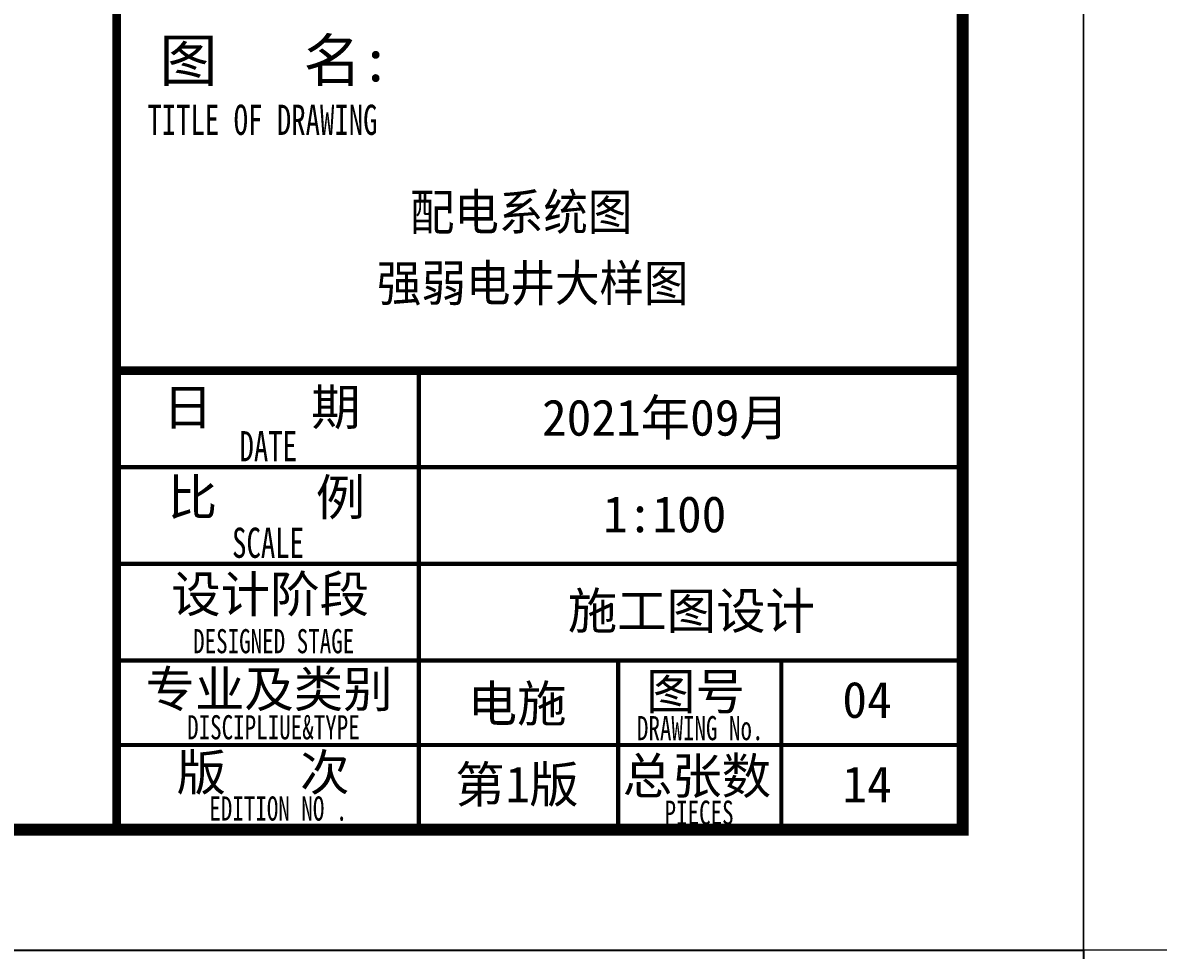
# Model space of a CAD drawing. Extents: x 3002737 to 4077523, y -995787 to -7267.
# Drawn here: x 3192158 to 3201554, y -698787 to -691105 of the extents above; entities that cross this region are included whole.
import ezdxf

# ---------------------------------------------------------------- set-up
doc = ezdxf.new("R2010")
doc.units = 0
doc.header["$LTSCALE"] = 1000
doc.header["$MEASUREMENT"] = 0
doc.layers.add('!!电气', color=1, linetype='CONTINUOUS')
doc.layers.add('图签文字', color=4, linetype='CONTINUOUS')
doc.layers.add('S－GG公共标注', color=7, linetype='CONTINUOUS', lineweight=25)
doc.layers.add('图框', color=147, linetype='CONTINUOUS', lineweight=20)
doc.layers.add('yichutu', color=7, linetype='CONTINUOUS', true_color=0xffffff, plot=False)
doc.styles.add('图框宋体', font='', dxfattribs={"width": 0.9})
doc.styles.add('建筑图签-1', font='simhei.ttf', dxfattribs={"width": 0.7})
doc.styles.get('图框宋体').set_extended_font_data('SimSun')

# ---------------------------------------------------------------- blocks, each defined once
blk = doc.blocks.new('A$C086A1D60')
at = {"layer": '图框'}
for points, const_width in [([(0, 0), (0, 57400)], 70), ([(0, 3800.3), (7000, 3800.3)], 70), ([(2500, 1400.3), (2500, 3800.3)], 35), ([(0, 3000.3), (7000, 3000.3)], 35), ([(0, 2200.3), (7000, 2200.3)], 35), ([(0, 1400.3), (7000, 1400.3)], 35), ([(0, 1400.3), (6500, 1400.3)], 35), ([(2500, 0.3), (2500, 1400.3)], 35), ([(4150, 0.3), (4150, 1400.3)], 35), ([(4150, 0.3), (4150, 1400.3)], 35), ([(4150, 0.3), (4150, 1400.3)], 35), ([(5500, 0), (5500, 1400)], 35), ([(0, 700.3), (4150, 700.3)], 35), ([(4150, 700), (7000, 700)], 35)]:
    blk.add_lwpolyline(points, dxfattribs=dict(at, const_width=const_width))
at = {"layer": '图签文字', "color": 7, "style": '建筑图签-1'}
for s, height, p in [('图   名:', 350, (355.3, 6195.2)), ('日    期', 300, (383.9, 3348.8)), ('比    例', 300, (422.2, 2601.6)), ('设计阶段', 300, (451.9, 1799.7)), ('专业及类别', 300, (238, 1013.1)), ('图号', 300, (4380.9, 994.4)), ('版   次 ', 300, (496, 323)), ('第 版', 300, (2800.8, 223.4)), ('总张数', 300, (4187.8, 294.4))]:
    blk.add_text(s, height=height, dxfattribs=at).set_placement(p)
at = {"layer": '图签文字', "style": '建筑图签-1', "width": 0.7}
for s, height, p in [('TITLE OF DRAWING', 250, (254, 5752.5)), ('DATE', 250, (1016.5, 3049.2)), ('SCALE', 250, (955.2, 2250)), ('DESIGNED STAGE', 200, (632.6, 1459.9)), ('DISCIPLIUE&TYPE', 200, (582.9, 747.1)), ('DRAWING No.', 200, (4305, 739.9)), ('EDITION NO .', 200, (766.5, 74.1)), ('PIECES', 200, (4533.8, 39.9))]:
    blk.add_text(s, height=height, dxfattribs=at).set_placement(p)
at = {"layer": '图签文字', "color": 6, "style": '建筑图签-1'}
for s, p in [('2021年09月', (3519.6, 3261.7)), ('1:100', (4024.5, 2461.7)), ('施工图设计', (3732.3, 1661.7)), ('电施', (2904.2, 892.8)), ('1', (3217, 225.1)), ('14', (6005, 225.1))]:
    blk.add_text(s, height=300, dxfattribs=at).set_placement(p)

msp = doc.modelspace()

# ---------------------------------------------------------------- linework, layer by layer
at = {"layer": 'yichutu', "color": 7, "true_color": 0xffffff}
msp.add_lwpolyline([(3116835, -758186.6), (3116835, -698786.6), (3200935, -698786.6), (3200935, -758186.6)], close=True, dxfattribs=at)
at = {"layer": '图框'}
for points in [[(3116835, -639386.6), (3200935, -639386.6), (3200935, -698786.6), (3116835, -698786.6)], [(3200935, -639386.6), (3285035, -639386.6), (3285035, -698786.6), (3200935, -698786.6)]]:
    msp.add_lwpolyline(points, close=True, dxfattribs=at)
at = {"layer": '图框', "const_width": 100}
msp.add_lwpolyline([(3199935, -697786.6), (3199935, -640386.6), (3119335, -640386.6), (3119335, -697786.6)], close=True, dxfattribs=at)

# ---------------------------------------------------------------- block references
at = {"layer": '!!电气'}
msp.add_blockref('A$C086A1D60', (3192935, -697786.6), dxfattribs=at)

# ---------------------------------------------------------------- texts
at = {"layer": 'S－GG公共标注', "color": 2, "style": '图框宋体', "width": 0.9}
for s, p in [('配电系统图', (3195361.1, -692823)), ('强弱电井大样图', (3195088.4, -693411.7))]:
    msp.add_text(s, height=300, dxfattribs=at).set_placement(p)
at = {"layer": '图签文字', "color": 6, "style": '建筑图签-1'}
msp.add_text('04', height=300, dxfattribs=at).set_placement((3198940, -696861.8))

doc.saveas('drawing.dxf')
